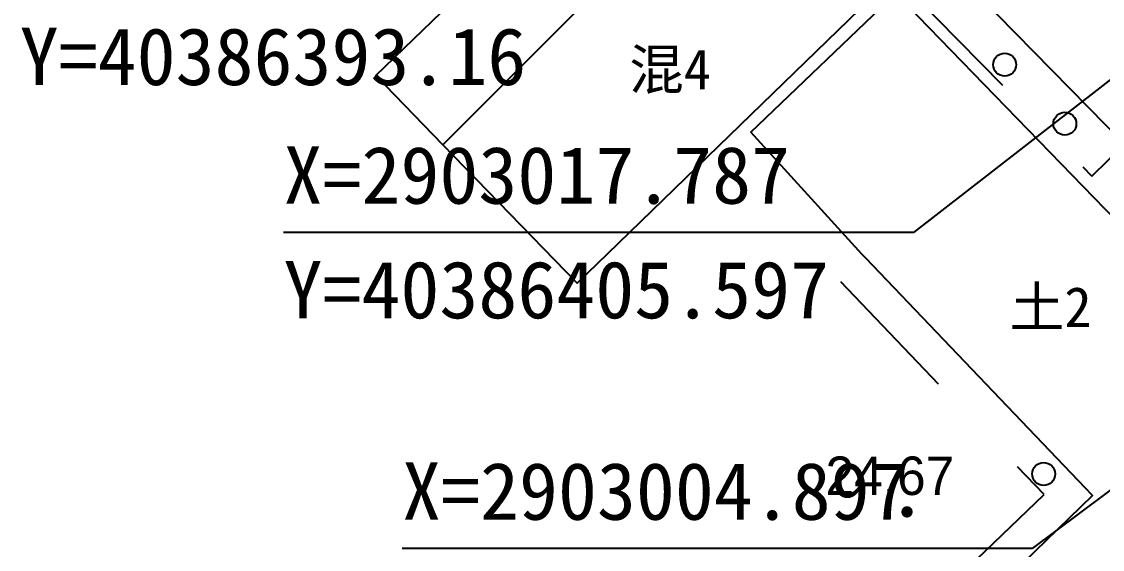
# Model space of a CAD drawing. Header units: metres. Extents: x 36500 to 80772748, y -35000 to 5806266.
# Drawn here: x 40382553.46 to 40382600.63, y 2902171.1 to 2902194.12 of the extents above; entities that cross this region are included whole.
import ezdxf
from ezdxf.enums import TextEntityAlignment as Align

# ---------------------------------------------------------------- set-up
doc = ezdxf.new("R2010")
doc.units = ezdxf.units.M
doc.header["$LTSCALE"] = 10
doc.linetypes.add('2', pattern=[0])
doc.linetypes.add('236', pattern=[1.5, 1, -0.5])
doc.layers.add('dx', color=252, linetype='Continuous')
doc.layers.add('坐标', color=7, linetype='Continuous')
doc.styles.add('DMZD', font='')
doc.styles.add('HZ', font='')
doc.styles.add('JMXD', font='')
doc.styles.get('DMZD').set_extended_font_data('方正中等线简体')
doc.styles.get('HZ').set_extended_font_data('SimSun')
doc.styles.get('JMXD').set_extended_font_data('SimSun')

# ---------------------------------------------------------------- blocks, each defined once
blk = doc.blocks.new('238400')
at = {"color": 0, "linetype": 'Continuous', "lineweight": -3}
blk.add_circle((0, 0), 0.5, dxfattribs=at)
blk = doc.blocks.new('gc200')
at = {"linetype": '2'}
h = blk.add_hatch(color=0, dxfattribs=at)
edge = h.paths.add_edge_path(flags=0)
edge.add_arc((0, 0), 0.25, 0, 360)

msp = doc.modelspace()

# ---------------------------------------------------------------- linework, layer by layer
at = {"layer": 'dx', "color": 252, "linetype": 'Continuous', "lineweight": -3, "flags": 128}
for points in [[(40382592.093, 2902198.457), (40382597.45, 2902203.72), (40382604.426, 2902196.611), (40382601.707, 2902193.946), (40382604.251, 2902191.366), (40382601.603, 2902188.774)], [(40382585.467, 2902202.182), (40382587.198, 2902200.409), (40382589.732, 2902197.815), (40382591.465, 2902196.04), (40382582.92, 2902187.757), (40382579.02, 2902183.975), (40382577.709, 2902182.704), (40382571.848, 2902188.75), (40382577.852, 2902194.745)], [(40382575.028, 2902197.672), (40382577.852, 2902194.745), (40382571.848, 2902188.75), (40382568.917, 2902191.774), (40382574.67, 2902197.326)], [(40382591.618, 2902195.361), (40382602.657, 2902183.975), (40382610.218, 2902176.177), (40382596.564, 2902163.227), (40382596.317, 2902163.475), (40382593.174, 2902166.632), (40382600.209, 2902173.442), (40382590.306, 2902183.798), (40382590.137, 2902183.975), (40382585.295, 2902189.29)]]:
    msp.add_lwpolyline(points, close=True, dxfattribs=at)
at = {"layer": 'dx', "color": 252, "linetype": '236', "lineweight": -3, "flags": 128}
for points in [[(40382592.093, 2902198.457), (40382590.666, 2902197.056), (40382600.176, 2902187.372), (40382601.603, 2902188.774)], [(40382592.08, 2902167.731), (40382598.095, 2902173.483), (40382589.222, 2902182.762)]]:
    msp.add_lwpolyline(points, dxfattribs=at)
at = {"layer": '坐标', "color": 252, "linetype": 'Continuous'}
for p, q in [((40382614.098, 2902201.762), (40382592.394, 2902184.925)), ((40382621.278, 2902188.872), (40382597.569, 2902171.136)), ((40382592.394, 2902184.925), (40382564.894, 2902184.925)), ((40382597.569, 2902171.136), (40382570.069, 2902171.136))]:
    msp.add_line(p, q, dxfattribs=at)

# ---------------------------------------------------------------- block references
at = {"layer": 'dx', "color": 252}
for name, p in [('238400', (40382596.371, 2902192.242)), ('238400', (40382598.995, 2902189.664)), ('238400', (40382598.069, 2902174.386)), ('gc200', (40382592.107, 2902172.731))]:
    msp.add_blockref(name, p, dxfattribs=at)

# ---------------------------------------------------------------- texts
at = {"layer": 'dx', "color": 252, "style": 'JMXD'}
for s, p in [('混4', (40382581.765, 2902192.039)), ('土2', (40382598.374, 2902181.668))]:
    msp.add_text(s, height=1.75, dxfattribs=at).set_placement(p, align=Align.MIDDLE_CENTER)
at = {"layer": 'dx', "color": 252, "style": 'DMZD'}
msp.add_text('24.67', height=1.68, dxfattribs=at).set_placement((40382588.547, 2902175.147), align=Align.TOP_LEFT)
at = {"layer": '坐标', "color": 252, "linetype": 'Continuous', "style": 'HZ'}
for s, p in [('Y=40386393.16', (40382553.38, 2902191.351)), ('X=2903017.787', (40382564.894, 2902186.175)), ('Y=40386405.597', (40382564.894, 2902181.175)), ('X=2903004.897', (40382570.069, 2902172.386))]:
    msp.add_text(s, height=2.5, dxfattribs=at).set_placement(p)

doc.saveas('drawing.dxf')
